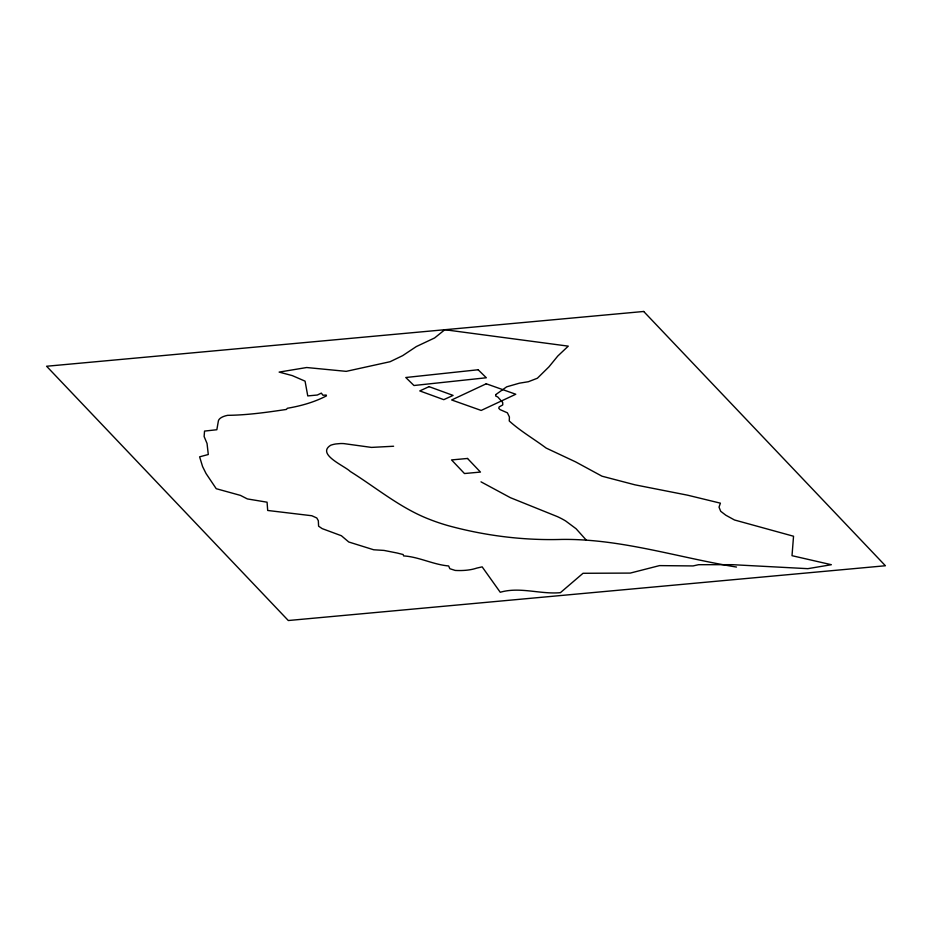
<?xml version="1.0" encoding="UTF-8"?>
<svg xmlns="http://www.w3.org/2000/svg" width="932" height="932" viewBox="0 0 932 932"><rect width="100%" height="100%" fill="white"/><g stroke="black" fill="none" stroke-linecap="round" stroke-linejoin="round"><path stroke-width="1.4" d="M393.607 446.242L371.495 447.407L343.861 443.609A16.287 6.442 4.7 0 0 340.413 443.55L335.835 443.958A20.038 7.922 4.7 0 0 330.627 445.286C316.181 454.327 344.828 465.965 350.234 471.452C376.47 487.844 400.55 508.255 429.722 519.439A121.148 47.916 4.7 0 0 448.047 525.625C484.943 535.714 523.365 540.56 561.612 539.43C621.027 538.603 678.333 557.662 736.49 567.052M481.005 481.844L510.41 497.688L557.534 516.678A82.156 32.492 4.7 0 1 565.654 520.976L576.081 528.735L586.112 539.931M495.731 394.62L495.673 395.972L497.851 397.055L502.709 402.519L502.756 404.919L499.168 406.923L498.748 408.239L500.018 409.591L507.404 412.829L509.408 416.988L509.256 420.984C520.534 431.213 533.861 438.879 546.152 448.071L575.615 461.888L601.99 476.194L634.972 484.826L687.583 495.183L720.401 503.163L719.026 507.148L720.704 511.284L725.795 515.198L734.463 519.974L793.54 536.238L792.014 555.693L831.356 564.71L807.834 568.671L732.366 564.676L698.581 564.699L693.047 565.934L659.507 565.608L630.265 573.087L583.024 573.285L560.412 592.67C540.443 594.5 519.881 586.531 500.239 592.263L482.159 566.866L476.671 568.124A31.257 12.361 4.7 0 1 455.2 570.431L449.853 568.718L448.63 565.957C433.147 564.594 418.852 556.847 403.614 555.903L403.172 554.54L397.102 553.014L384.007 550.416L373.697 549.775L348.754 541.993L341.392 535.737L322.169 528.619L318.604 526.196L318.325 520.685L316.787 517.982L311.847 515.745L267.694 510.468L267.076 502.197L247.341 498.923L240.444 495.393L216.236 488.706L206.03 473.503L202.582 466.559L199.611 456.831L208.29 454.513L207.044 443.469L204.12 436.526L204.539 431.085L216.841 429.734L218.263 421.625A21.657 8.563 4.7 0 1 227.606 415.334C247.271 415.124 266.797 412.363 286.392 409.439L287.359 408.274C300.791 405.979 314.34 402.228 326.421 395.879L326.177 395.028L322.973 395.261L321.319 393.118L317.311 395.028L307.758 395.914L305.067 381.153L292.322 375.619L279.134 372.089L306.686 367.523L346.215 371.355L390.1 361.709L402.694 355.628L416.348 346.553L434.603 337.955L444.82 329.718L568.264 346.145L557.779 356.036L548.936 366.87L537.391 378.229L528.374 381.724L519.45 383.168L506.67 386.838L495.731 394.62M486.259 383.774L451.659 399.968L481.18 410.441L515.769 394.248L486.259 383.774M429.058 386.64L419.784 390.916L443.783 399.665L453.068 395.401L429.058 386.64M478.151 369.759L405.793 377.507L413.959 385.51L486.318 377.763L478.151 369.759M643.697 311.474L46.6 366.253L288.303 620.526L885.4 565.747L643.697 311.474M467.526 458.462L451.554 459.93L464.474 473.538L480.446 472.07L467.526 458.462"/></g></svg>
